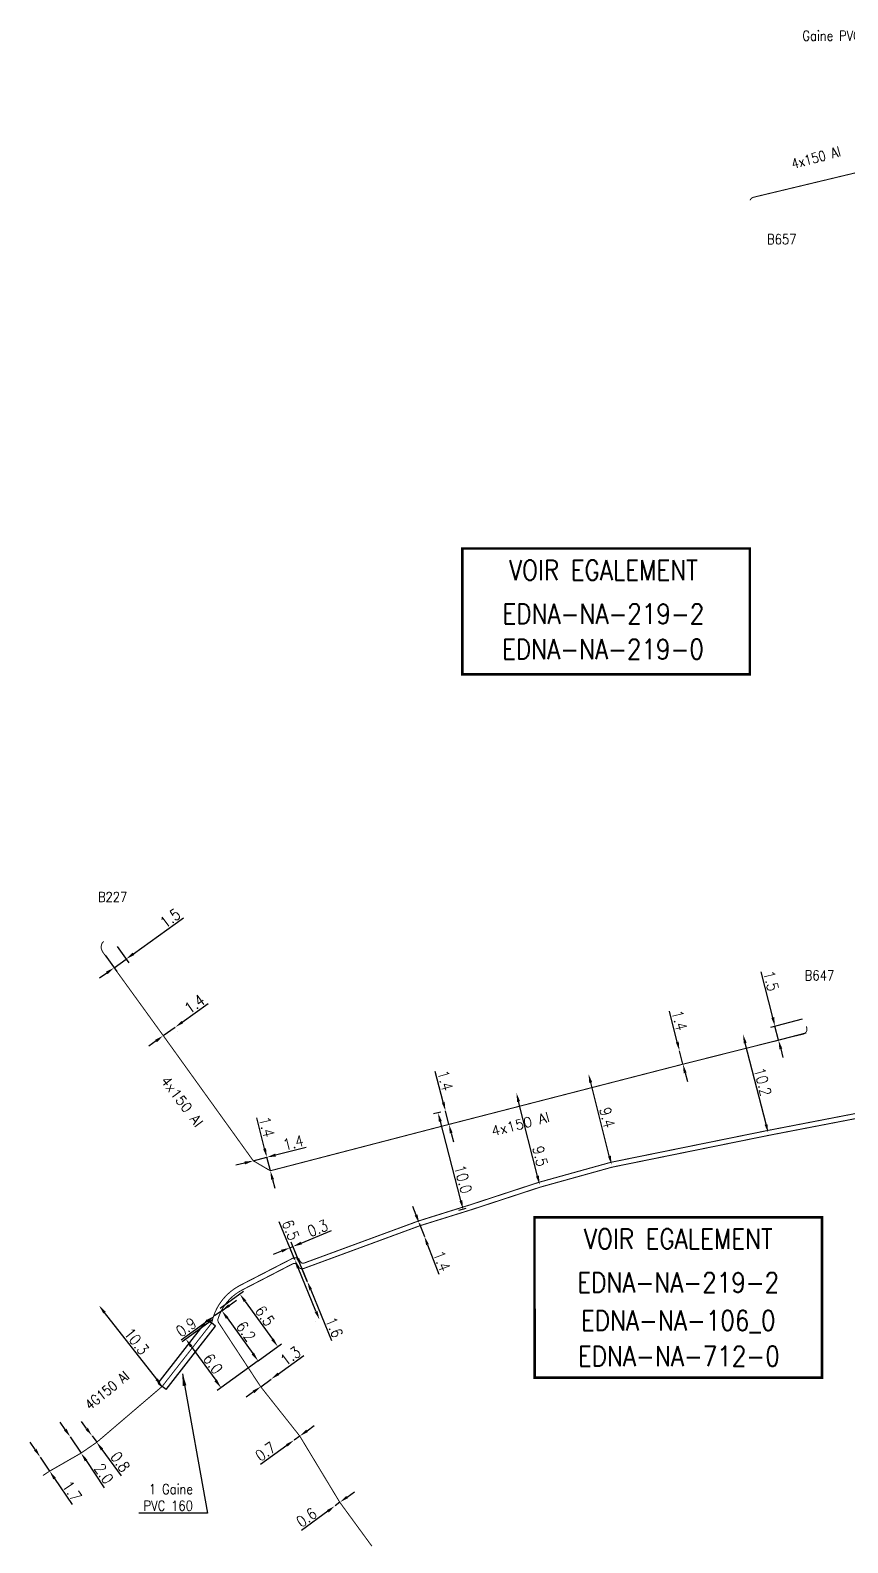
# Model space of a CAD drawing. Header units: millimetres. Extents: x 184011 to 185000, y 128010 to 128993.
# Drawn here: x 184613.4 to 184695.4, y 128281.6 to 128433.3 of the extents above; entities that cross this region are included whole.
import ezdxf
from ezdxf.enums import TextEntityAlignment as Align

# ---------------------------------------------------------------- set-up
doc = ezdxf.new("R2010")
doc.units = ezdxf.units.MM
doc.header["$PDMODE"] = 34
doc.linetypes.add('B_ST_Al', pattern=[2000, 1000, 1000])
doc.layers.get('DEFPOINTS').update_dxf_attribs({"linetype": 'CONTINUOUS'})
for name, color, linetype in [('B_100', 3, 'CONTINUOUS'), ('B_110', 1, 'CONTINUOUS'), ('B_400', 7, 'CONTINUOUS'), ('B_930', 7, 'CONTINUOUS')]:
    doc.layers.add(name, color=color, linetype=linetype)
doc.styles.get("Standard").update_dxf_attribs({"font": 'romans.shx', "width": 0.85})
doc.dimstyles.get("Standard").update_dxf_attribs({"dimtxt": 1.5, "dimasz": 1.2, "dimexe": 0.625, "dimexo": 0.625, "dimgap": 0.25, "dimtad": 1, "dimdec": 1, "dimzin": 0, "dimdsep": 46, "dimtxsty": 'Standard', "dimcen": -0.5, "dimadec": 0, "dimazin": 0, "dimtfac": 1, "dimtdec": 1, "dimtmove": 0, "dimatfit": 3, "dimfxl": 0, "dimtolj": 1, "dimtzin": 0, "dimarcsym": 0})

# ---------------------------------------------------------------- blocks, each defined once
blk = doc.blocks.new('*D45')
at = {"layer": 'B_100', "color": 0, "linetype": 'Continuous', "lineweight": -2, "transparency": 16777216}
for p, q in [((184636.89, 128321.1), (184636.1, 128324.19)), ((184637.47, 128318.88), (184637.12, 128320.23)), ((184637.69, 128318), (184637.92, 128317.13))]:
    blk.add_line(p, q, dxfattribs=at)
at = {"layer": 'B_100', "color": 0, "linetype": 'Continuous', "transparency": 16777216}
for points in [[(184637.04, 128321.14), (184636.75, 128321.06), (184637.12, 128320.23)], [(184637.84, 128318.04), (184637.55, 128317.97), (184637.47, 128318.88)]]:
    blk.add_solid(points, dxfattribs=at)
at = {"layer": 'DEFPOINTS', "color": 0, "linetype": 'Continuous', "transparency": 16777216}
for p in [(184637.12, 128320.23), (184637.12, 128320.23), (184637.47, 128318.88)]:
    blk.add_point(p, dxfattribs=at)
at = {"layer": 'B_100', "color": 0, "linetype": 'Continuous', "transparency": 16777216, "insert": (184637.11, 128323.27), "char_height": 1.125, "attachment_point": 5, "rotation": 284.4645}
blk.add_mtext('\\A1;1.4', dxfattribs=at)
blk = doc.blocks.new('*D46')
at = {"layer": 'B_100', "color": 0, "linetype": 'Continuous', "lineweight": -2, "transparency": 16777216}
for p, q in [((184687.87, 128334.25), (184686.7, 128338.82)), ((184690.82, 128334.08), (184687.64, 128333.26)), ((184688.46, 128331.97), (184688.1, 128333.38)), ((184691.18, 128332.67), (184688, 128331.86)), ((184688.68, 128331.1), (184688.9, 128330.23))]:
    blk.add_line(p, q, dxfattribs=at)
at = {"layer": 'B_100', "color": 0, "linetype": 'Continuous', "transparency": 16777216}
for points in [[(184688.02, 128334.29), (184687.73, 128334.21), (184688.1, 128333.38)], [(184688.83, 128331.14), (184688.54, 128331.06), (184688.46, 128331.97)]]:
    blk.add_solid(points, dxfattribs=at)
at = {"layer": 'DEFPOINTS', "color": 0, "linetype": 'Continuous', "transparency": 16777216}
for p in [(184688.1, 128333.38), (184691.28, 128334.19), (184691.64, 128332.79)]:
    blk.add_point(p, dxfattribs=at)
at = {"layer": 'B_100', "color": 0, "linetype": 'Continuous', "transparency": 16777216, "insert": (184687.71, 128337.92), "char_height": 1.125, "attachment_point": 5, "rotation": 284.3639}
blk.add_mtext('\\A1;1.5', dxfattribs=at)
blk = doc.blocks.new('*D47')
at = {"layer": 'B_100', "color": 0, "linetype": 'Continuous', "lineweight": -2, "transparency": 16777216}
for p, q in [((184678.3, 128331.79), (184677.51, 128334.88)), ((184678.87, 128329.57), (184678.52, 128330.92)), ((184679.09, 128328.69), (184679.31, 128327.82))]:
    blk.add_line(p, q, dxfattribs=at)
at = {"layer": 'B_100', "color": 0, "linetype": 'Continuous', "transparency": 16777216}
for points in [[(184678.44, 128331.83), (184678.15, 128331.76), (184678.52, 128330.92)], [(184679.23, 128328.73), (184678.94, 128328.66), (184678.87, 128329.57)]]:
    blk.add_solid(points, dxfattribs=at)
at = {"layer": 'DEFPOINTS', "color": 0, "linetype": 'Continuous', "transparency": 16777216}
for p in [(184678.52, 128330.92), (184678.52, 128330.92), (184678.87, 128329.57)]:
    blk.add_point(p, dxfattribs=at)
at = {"layer": 'B_100', "color": 0, "linetype": 'Continuous', "transparency": 16777216, "insert": (184678.52, 128333.96), "char_height": 1.125, "attachment_point": 5, "rotation": 284.3492}
blk.add_mtext('\\A1;1.4', dxfattribs=at)
blk = doc.blocks.new('*D48')
at = {"layer": 'B_100', "color": 0, "linetype": 'Continuous', "lineweight": -2, "transparency": 16777216}
for p, q in [((184654.81, 128325.76), (184654.01, 128328.85)), ((184655.39, 128323.53), (184655.04, 128324.89)), ((184655.62, 128322.66), (184655.84, 128321.79))]:
    blk.add_line(p, q, dxfattribs=at)
at = {"layer": 'B_100', "color": 0, "linetype": 'Continuous', "transparency": 16777216}
for points in [[(184654.96, 128325.8), (184654.67, 128325.72), (184655.04, 128324.89)], [(184655.76, 128322.7), (184655.47, 128322.63), (184655.39, 128323.53)]]:
    blk.add_solid(points, dxfattribs=at)
at = {"layer": 'DEFPOINTS', "color": 0, "linetype": 'Continuous', "transparency": 16777216}
for p in [(184655.04, 128324.89), (184655.04, 128324.89), (184655.39, 128323.53)]:
    blk.add_point(p, dxfattribs=at)
at = {"layer": 'B_100', "color": 0, "linetype": 'Continuous', "transparency": 16777216, "insert": (184655.02, 128327.93), "char_height": 1.125, "attachment_point": 5, "rotation": 284.5724}
blk.add_mtext('\\A1;1.4', dxfattribs=at)
blk = doc.blocks.new('*D49')
at = {"layer": 'B_100', "color": 0, "linetype": 'Continuous', "lineweight": -2, "transparency": 16777216}
for p, q in [((184623.74, 128340.64), (184628.76, 128344.26)), ((184620.89, 128340.49), (184622.06, 128338.86)), ((184622.11, 128341.37), (184623.28, 128339.74)), ((184621.79, 128339.24), (184623.01, 128340.12)), ((184621.06, 128338.71), (184620.33, 128338.19))]:
    blk.add_line(p, q, dxfattribs=at)
at = {"layer": 'B_100', "color": 0, "linetype": 'Continuous', "transparency": 16777216}
for points in [[(184623.65, 128340.76), (184623.83, 128340.52), (184623.01, 128340.12)], [(184620.97, 128338.84), (184621.15, 128338.59), (184621.79, 128339.24)]]:
    blk.add_solid(points, dxfattribs=at)
at = {"layer": 'DEFPOINTS', "color": 0, "linetype": 'Continuous', "transparency": 16777216}
for p in [(184620.62, 128340.87), (184621.84, 128341.75), (184623.01, 128340.12)]:
    blk.add_point(p, dxfattribs=at)
at = {"layer": 'B_100', "color": 0, "linetype": 'Continuous', "transparency": 16777216, "insert": (184627.42, 128344.21), "char_height": 1.125, "attachment_point": 5, "rotation": 35.7383}
blk.add_mtext('\\A1;1.5', dxfattribs=at)
blk = doc.blocks.new('*D50')
at = {"layer": 'B_100', "color": 0, "linetype": 'Continuous', "lineweight": -2, "transparency": 16777216}
for p, q in [((184628.64, 128333.8), (184631.23, 128335.65)), ((184626.73, 128332.43), (184627.91, 128333.27)), ((184628.18, 128332.89), (184628.18, 128332.89)), ((184626, 128331.9), (184625.27, 128331.38)), ((184627.01, 128332.05), (184627.01, 128332.05))]:
    blk.add_line(p, q, dxfattribs=at)
at = {"layer": 'B_100', "color": 0, "linetype": 'Continuous', "transparency": 16777216}
for points in [[(184628.56, 128333.92), (184628.73, 128333.67), (184627.91, 128333.27)], [(184625.91, 128332.02), (184626.09, 128331.78), (184626.73, 128332.43)]]:
    blk.add_solid(points, dxfattribs=at)
at = {"layer": 'DEFPOINTS', "color": 0, "linetype": 'Continuous', "transparency": 16777216}
for p in [(184627.91, 128333.27), (184627.91, 128333.27), (184626.73, 128332.43)]:
    blk.add_point(p, dxfattribs=at)
at = {"layer": 'B_100', "color": 0, "linetype": 'Continuous', "transparency": 16777216, "insert": (184629.87, 128335.6), "char_height": 1.125, "attachment_point": 5, "rotation": 35.6402}
blk.add_mtext('\\A1;1.4', dxfattribs=at)
blk = doc.blocks.new('*D167')
at = {"layer": 'B_110', "color": 0, "linetype": 'Continuous', "lineweight": -2, "transparency": 16777216}
blk.add_line((184687.2, 128323.55), (184685.11, 128331.68), dxfattribs=at)
at = {"layer": 'B_110', "color": 0, "linetype": 'Continuous', "transparency": 16777216}
for points in [[(184685.26, 128331.72), (184684.97, 128331.65), (184684.89, 128332.56)], [(184687.34, 128323.58), (184687.05, 128323.51), (184687.42, 128322.68)]]:
    blk.add_solid(points, dxfattribs=at)
at = {"layer": 'DEFPOINTS', "color": 0, "linetype": 'Continuous', "transparency": 16777216}
for p in [(184684.89, 128332.56), (184684.89, 128332.56), (184687.42, 128322.68)]:
    blk.add_point(p, dxfattribs=at)
at = {"layer": 'B_110', "color": 0, "linetype": 'Continuous', "transparency": 16777216, "insert": (184686.88, 128327.8), "char_height": 1.125, "attachment_point": 5, "rotation": 284.3775}
blk.add_mtext('\\A1;10.2', dxfattribs=at)
blk = doc.blocks.new('*D168')
at = {"layer": 'B_110', "color": 0, "linetype": 'Continuous', "lineweight": -2, "transparency": 16777216}
blk.add_line((184671.48, 128320.36), (184669.61, 128327.72), dxfattribs=at)
at = {"layer": 'B_110', "color": 0, "linetype": 'Continuous', "transparency": 16777216}
for points in [[(184669.76, 128327.76), (184669.47, 128327.68), (184669.39, 128328.59)], [(184671.63, 128320.39), (184671.34, 128320.32), (184671.71, 128319.48)]]:
    blk.add_solid(points, dxfattribs=at)
at = {"layer": 'DEFPOINTS', "color": 0, "linetype": 'Continuous', "transparency": 16777216}
for p in [(184669.39, 128328.59), (184669.39, 128328.59), (184671.71, 128319.48)]:
    blk.add_point(p, dxfattribs=at)
at = {"layer": 'B_110', "color": 0, "linetype": 'Continuous', "transparency": 16777216, "insert": (184671.27, 128324.22), "char_height": 1.125, "attachment_point": 5, "rotation": 284.264}
blk.add_mtext('\\A1;9.4', dxfattribs=at)
blk = doc.blocks.new('*D169')
at = {"layer": 'B_110', "color": 0, "linetype": 'Continuous', "lineweight": -2, "transparency": 16777216}
blk.add_line((184664.27, 128318.35), (184662.38, 128325.82), dxfattribs=at)
at = {"layer": 'B_110', "color": 0, "linetype": 'Continuous', "transparency": 16777216}
for points in [[(184662.52, 128325.86), (184662.23, 128325.78), (184662.16, 128326.69)], [(184664.41, 128318.39), (184664.12, 128318.32), (184664.49, 128317.48)]]:
    blk.add_solid(points, dxfattribs=at)
at = {"layer": 'DEFPOINTS', "color": 0, "linetype": 'Continuous', "transparency": 16777216}
for p in [(184662.16, 128326.69), (184662.16, 128326.69), (184664.49, 128317.48)]:
    blk.add_point(p, dxfattribs=at)
at = {"layer": 'B_110', "color": 0, "linetype": 'Continuous', "transparency": 16777216, "insert": (184664.54, 128320.34), "char_height": 1.125, "attachment_point": 5, "rotation": 284.199}
blk.add_mtext('\\A1;9.5', dxfattribs=at)
blk = doc.blocks.new('*D170')
at = {"layer": 'B_110', "color": 0, "linetype": 'Continuous', "lineweight": -2, "transparency": 16777216}
for p, q in [((184654.59, 128324.77), (184653.85, 128324.58)), ((184656.59, 128315.89), (184654.53, 128323.83)), ((184657.1, 128315.09), (184656.36, 128314.9))]:
    blk.add_line(p, q, dxfattribs=at)
at = {"layer": 'B_110', "color": 0, "linetype": 'Continuous', "transparency": 16777216}
for points in [[(184654.67, 128323.86), (184654.38, 128323.79), (184654.3, 128324.7)], [(184656.73, 128315.93), (184656.44, 128315.85), (184656.81, 128315.02)]]:
    blk.add_solid(points, dxfattribs=at)
at = {"layer": 'DEFPOINTS', "color": 0, "linetype": 'Continuous', "transparency": 16777216}
for p in [(184654.3, 128324.7), (184655.04, 128324.89), (184657.56, 128315.21)]:
    blk.add_point(p, dxfattribs=at)
at = {"layer": 'B_110', "color": 0, "linetype": 'Continuous', "transparency": 16777216, "insert": (184656.81, 128318.03), "char_height": 1.125, "attachment_point": 5, "rotation": 284.5724}
blk.add_mtext('\\A1;10.0', dxfattribs=at)
blk = doc.blocks.new('*D171')
at = {"layer": 'B_110', "color": 0, "linetype": 'Continuous', "lineweight": -2, "transparency": 16777216}
blk.add_line((184626.07, 128297.96), (184620.83, 128304.66), dxfattribs=at)
at = {"layer": 'B_110', "color": 0, "linetype": 'Continuous', "transparency": 16777216}
for points in [[(184620.95, 128304.75), (184620.71, 128304.57), (184620.28, 128305.37)], [(184626.18, 128298.06), (184625.95, 128297.87), (184626.62, 128297.25)]]:
    blk.add_solid(points, dxfattribs=at)
at = {"layer": 'DEFPOINTS', "color": 0, "linetype": 'Continuous', "transparency": 16777216}
for p in [(184620.28, 128305.37), (184620.28, 128305.37), (184626.62, 128297.25)]:
    blk.add_point(p, dxfattribs=at)
at = {"layer": 'B_110', "color": 0, "linetype": 'Continuous', "transparency": 16777216, "insert": (184624.04, 128301.77), "char_height": 1.125, "attachment_point": 5, "rotation": 308.0292}
blk.add_mtext('\\A1;10.3', dxfattribs=at)
blk = doc.blocks.new('*D172')
at = {"layer": 'B_110', "color": 0, "linetype": 'Continuous', "lineweight": -2, "transparency": 16777216}
for p, q in [((184619.04, 128293.01), (184618.51, 128293.74)), ((184619.58, 128292.29), (184620.05, 128291.64)), ((184620.58, 128290.92), (184622.52, 128288.28))]:
    blk.add_line(p, q, dxfattribs=at)
at = {"layer": 'B_110', "color": 0, "linetype": 'Continuous', "transparency": 16777216}
for points in [[(184619.16, 128293.1), (184618.92, 128292.92), (184619.58, 128292.29)], [(184620.7, 128291.01), (184620.46, 128290.83), (184620.05, 128291.64)]]:
    blk.add_solid(points, dxfattribs=at)
at = {"layer": 'DEFPOINTS', "color": 0, "linetype": 'Continuous', "transparency": 16777216}
for p in [(184619.58, 128292.29), (184619.58, 128292.29), (184620.05, 128291.64)]:
    blk.add_point(p, dxfattribs=at)
at = {"layer": 'B_110', "color": 0, "linetype": 'Continuous', "transparency": 16777216, "insert": (184622.42, 128289.68), "char_height": 1.125, "attachment_point": 5, "rotation": 306.3264}
blk.add_mtext('\\A1;0.8', dxfattribs=at)
blk = doc.blocks.new('*D173')
at = {"layer": 'B_110', "color": 0, "linetype": 'Continuous', "lineweight": -2, "transparency": 16777216}
for p, q in [((184616.9, 128292.93), (184616.39, 128293.67)), ((184617.4, 128292.18), (184618.48, 128290.56)), ((184618.98, 128289.81), (184620.8, 128287.08))]:
    blk.add_line(p, q, dxfattribs=at)
at = {"layer": 'B_110', "color": 0, "linetype": 'Continuous', "transparency": 16777216}
for points in [[(184617.02, 128293.01), (184616.77, 128292.84), (184617.4, 128292.18)], [(184619.11, 128289.89), (184618.86, 128289.73), (184618.48, 128290.56)]]:
    blk.add_solid(points, dxfattribs=at)
at = {"layer": 'DEFPOINTS', "color": 0, "linetype": 'Continuous', "transparency": 16777216}
for p in [(184617.4, 128292.18), (184617.4, 128292.18), (184618.48, 128290.56)]:
    blk.add_point(p, dxfattribs=at)
at = {"layer": 'B_110', "color": 0, "linetype": 'Continuous', "transparency": 16777216, "insert": (184620.77, 128288.49), "char_height": 1.125, "attachment_point": 5, "rotation": 303.7972}
blk.add_mtext('\\A1;2.0', dxfattribs=at)
blk = doc.blocks.new('*D174')
at = {"layer": 'B_110', "color": 0, "linetype": 'Continuous', "lineweight": -2, "transparency": 16777216}
for p, q in [((184613.88, 128290.91), (184613.38, 128291.66)), ((184614.38, 128290.16), (184615.33, 128288.75)), ((184615.83, 128288), (184617.58, 128285.39))]:
    blk.add_line(p, q, dxfattribs=at)
at = {"layer": 'B_110', "color": 0, "linetype": 'Continuous', "transparency": 16777216}
for points in [[(184614.01, 128290.99), (184613.76, 128290.83), (184614.38, 128290.16)], [(184615.95, 128288.08), (184615.7, 128287.92), (184615.33, 128288.75)]]:
    blk.add_solid(points, dxfattribs=at)
at = {"layer": 'DEFPOINTS', "color": 0, "linetype": 'Continuous', "transparency": 16777216}
for p in [(184614.38, 128290.16), (184614.38, 128290.16), (184615.33, 128288.75)]:
    blk.add_point(p, dxfattribs=at)
at = {"layer": 'B_110', "color": 0, "linetype": 'Continuous', "transparency": 16777216, "insert": (184617.58, 128286.74), "char_height": 1.125, "attachment_point": 5, "rotation": 303.7972}
blk.add_mtext('\\A1;1.7', dxfattribs=at)
blk = doc.blocks.new('*D175')
at = {"layer": 'B_110', "color": 0, "linetype": 'Continuous', "lineweight": -2, "transparency": 16777216}
for p, q in [((184638.29, 128298.51), (184640.84, 128300.35)), ((184636.5, 128297.22), (184637.56, 128297.99)), ((184635.77, 128296.7), (184635.04, 128296.17))]:
    blk.add_line(p, q, dxfattribs=at)
at = {"layer": 'B_110', "color": 0, "linetype": 'Continuous', "transparency": 16777216}
for points in [[(184638.2, 128298.63), (184638.38, 128298.39), (184637.56, 128297.99)], [(184635.69, 128296.82), (184635.86, 128296.58), (184636.5, 128297.22)]]:
    blk.add_solid(points, dxfattribs=at)
at = {"layer": 'DEFPOINTS', "color": 0, "linetype": 'Continuous', "transparency": 16777216}
for p in [(184637.56, 128297.99), (184637.56, 128297.99), (184636.5, 128297.22)]:
    blk.add_point(p, dxfattribs=at)
at = {"layer": 'B_110', "color": 0, "linetype": 'Continuous', "transparency": 16777216, "insert": (184639.49, 128300.3), "char_height": 1.125, "attachment_point": 5, "rotation": 35.8216}
blk.add_mtext('\\A1;1.3', dxfattribs=at)
blk = doc.blocks.new('*D176')
at = {"layer": 'B_110', "color": 0, "linetype": 'Continuous', "lineweight": -2, "transparency": 16777216}
for p, q in [((184641.15, 128292.79), (184641.88, 128293.32)), ((184640.42, 128292.27), (184639.86, 128291.86)), ((184639.13, 128291.33), (184636.47, 128289.41))]:
    blk.add_line(p, q, dxfattribs=at)
at = {"layer": 'B_110', "color": 0, "linetype": 'Continuous', "transparency": 16777216}
for points in [[(184639.04, 128291.45), (184639.21, 128291.21), (184639.86, 128291.86)], [(184641.07, 128292.91), (184641.24, 128292.67), (184640.42, 128292.27)]]:
    blk.add_solid(points, dxfattribs=at)
at = {"layer": 'DEFPOINTS', "color": 0, "linetype": 'Continuous', "transparency": 16777216}
for p in [(184639.86, 128291.86), (184639.86, 128291.86), (184640.42, 128292.27)]:
    blk.add_point(p, dxfattribs=at)
at = {"layer": 'B_110', "color": 0, "linetype": 'Continuous', "transparency": 16777216, "insert": (184636.99, 128290.71), "char_height": 1.125, "attachment_point": 5, "rotation": 35.8216}
blk.add_mtext('\\A1;0.7', dxfattribs=at)
blk = doc.blocks.new('*D177')
at = {"layer": 'B_110', "color": 0, "linetype": 'Continuous', "lineweight": -2, "transparency": 16777216}
for p, q in [((184645.17, 128286.15), (184645.9, 128286.68)), ((184643.23, 128284.73), (184640.59, 128282.8)), ((184644.44, 128285.62), (184643.96, 128285.26))]:
    blk.add_line(p, q, dxfattribs=at)
at = {"layer": 'B_110', "color": 0, "linetype": 'Continuous', "transparency": 16777216}
for points in [[(184645.08, 128286.27), (184645.26, 128286.03), (184644.44, 128285.62)], [(184643.14, 128284.85), (184643.32, 128284.61), (184643.96, 128285.26)]]:
    blk.add_solid(points, dxfattribs=at)
at = {"layer": 'DEFPOINTS', "color": 0, "linetype": 'Continuous', "transparency": 16777216}
for p in [(184643.96, 128285.26), (184643.96, 128285.26), (184644.44, 128285.62)]:
    blk.add_point(p, dxfattribs=at)
at = {"layer": 'B_110', "color": 0, "linetype": 'Continuous', "transparency": 16777216, "insert": (184641.1, 128284.1), "char_height": 1.125, "attachment_point": 5, "rotation": 36.209}
blk.add_mtext('\\A1;0.6', dxfattribs=at)
blk = doc.blocks.new('*D201')
at = {"layer": 'B_110', "color": 0, "linetype": 'Continuous', "lineweight": -2, "transparency": 16777216}
for p, q in [((184640.23, 128310.08), (184639.89, 128310.92)), ((184640.57, 128309.25), (184641.18, 128307.77)), ((184641.52, 128306.94), (184643.62, 128301.85))]:
    blk.add_line(p, q, dxfattribs=at)
at = {"layer": 'B_110', "color": 0, "linetype": 'Continuous', "transparency": 16777216}
for points in [[(184640.37, 128310.14), (184640.09, 128310.03), (184640.57, 128309.25)], [(184641.66, 128307), (184641.39, 128306.88), (184641.18, 128307.77)]]:
    blk.add_solid(points, dxfattribs=at)
at = {"layer": 'DEFPOINTS', "color": 0, "linetype": 'Continuous', "transparency": 16777216}
for p in [(184640.57, 128309.25), (184641.18, 128307.77), (184641.18, 128307.77)]:
    blk.add_point(p, dxfattribs=at)
at = {"layer": 'B_110', "color": 0, "linetype": 'Continuous', "transparency": 16777216, "insert": (184643.88, 128303.17), "char_height": 1.125, "attachment_point": 5, "rotation": 292.3576}
blk.add_mtext('\\A1;1.6', dxfattribs=at)
blk = doc.blocks.new('*D202')
at = {"layer": 'B_110', "color": 0, "linetype": 'Continuous', "lineweight": -2, "transparency": 16777216}
for p, q in [((184639.93, 128309.95), (184639.25, 128311.59)), ((184641.18, 128307.77), (184639.56, 128311.72)), ((184640.57, 128311.63), (184643.6, 128312.87)), ((184638.6, 128310.82), (184637.77, 128310.47)), ((184639.43, 128311.16), (184639.74, 128311.28))]:
    blk.add_line(p, q, dxfattribs=at)
at = {"layer": 'B_110', "color": 0, "linetype": 'Continuous', "transparency": 16777216}
for points in [[(184640.51, 128311.76), (184640.63, 128311.49), (184639.74, 128311.28)], [(184638.54, 128310.95), (184638.66, 128310.68), (184639.43, 128311.16)]]:
    blk.add_solid(points, dxfattribs=at)
at = {"layer": 'DEFPOINTS', "color": 0, "linetype": 'Continuous', "transparency": 16777216}
for p in [(184639.74, 128311.28), (184639.93, 128309.95), (184641.18, 128307.77)]:
    blk.add_point(p, dxfattribs=at)
at = {"layer": 'B_110', "color": 0, "linetype": 'Continuous', "transparency": 16777216, "insert": (184642.22, 128313.11), "char_height": 1.125, "attachment_point": 5, "rotation": 22.3576}
blk.add_mtext('\\A1;0.3', dxfattribs=at)
blk = doc.blocks.new('*D203')
at = {"layer": 'B_110', "color": 0, "linetype": 'Continuous', "lineweight": -2, "transparency": 16777216}
for p, q in [((184639.93, 128309.96), (184638.37, 128313.74)), ((184639.49, 128309.78), (184639.49, 128309.78)), ((184642.05, 128304.78), (184640.27, 128309.13)), ((184641.96, 128303.77), (184641.96, 128303.77))]:
    blk.add_line(p, q, dxfattribs=at)
at = {"layer": 'B_110', "color": 0, "linetype": 'Continuous', "transparency": 16777216}
for points in [[(184640.41, 128309.18), (184640.13, 128309.07), (184639.93, 128309.96)], [(184642.19, 128304.83), (184641.91, 128304.72), (184642.4, 128303.95)]]:
    blk.add_solid(points, dxfattribs=at)
at = {"layer": 'DEFPOINTS', "color": 0, "linetype": 'Continuous', "transparency": 16777216}
for p in [(184639.93, 128309.96), (184642.4, 128303.95), (184642.4, 128303.95)]:
    blk.add_point(p, dxfattribs=at)
at = {"layer": 'B_110', "color": 0, "linetype": 'Continuous', "transparency": 16777216, "insert": (184639.51, 128312.94), "char_height": 1.125, "attachment_point": 5, "rotation": 292.3278}
blk.add_mtext('\\A1;6.5', dxfattribs=at)
blk = doc.blocks.new('*D204')
at = {"layer": 'B_110', "color": 0, "linetype": 'Continuous', "lineweight": -2, "transparency": 16777216}
for p, q in [((184652.09, 128314.44), (184651.77, 128315.28)), ((184652.41, 128313.61), (184652.92, 128312.3)), ((184653.24, 128311.46), (184654.39, 128308.49))]:
    blk.add_line(p, q, dxfattribs=at)
at = {"layer": 'B_110', "color": 0, "linetype": 'Continuous', "transparency": 16777216}
for points in [[(184652.23, 128314.5), (184651.95, 128314.39), (184652.41, 128313.61)], [(184653.38, 128311.51), (184653.1, 128311.41), (184652.92, 128312.3)]]:
    blk.add_solid(points, dxfattribs=at)
at = {"layer": 'DEFPOINTS', "color": 0, "linetype": 'Continuous', "transparency": 16777216}
for p in [(184652.41, 128313.61), (184652.92, 128312.3), (184652.92, 128312.3)]:
    blk.add_point(p, dxfattribs=at)
at = {"layer": 'B_110', "color": 0, "linetype": 'Continuous', "transparency": 16777216, "insert": (184654.68, 128309.82), "char_height": 1.125, "attachment_point": 5, "rotation": 291.0928}
blk.add_mtext('\\A1;1.4', dxfattribs=at)
blk = doc.blocks.new('*D210')
at = {"layer": 'B_110', "color": 0, "linetype": 'Continuous', "lineweight": -2, "transparency": 16777216}
for p, q in [((184632.61, 128304.84), (184632.99, 128305.12)), ((184633.13, 128304.11), (184635.71, 128300.55)), ((184636.24, 128299.82), (184636.62, 128300.09))]:
    blk.add_line(p, q, dxfattribs=at)
at = {"layer": 'B_110', "color": 0, "linetype": 'Continuous', "transparency": 16777216}
for points in [[(184633.26, 128304.2), (184633.01, 128304.03), (184632.61, 128304.84)], [(184635.83, 128300.63), (184635.59, 128300.46), (184636.24, 128299.82)]]:
    blk.add_solid(points, dxfattribs=at)
at = {"layer": 'DEFPOINTS', "color": 0, "linetype": 'Continuous', "transparency": 16777216}
for p in [(184632.61, 128304.84), (184636.24, 128299.82), (184636.24, 128299.82)]:
    blk.add_point(p, dxfattribs=at)
at = {"layer": 'B_110', "color": 0, "linetype": 'Continuous', "transparency": 16777216, "insert": (184635.03, 128302.77), "char_height": 1.125, "attachment_point": 5, "rotation": 305.8216}
blk.add_mtext('\\A1;6.2', dxfattribs=at)
blk = doc.blocks.new('*D211')
at = {"layer": 'B_110', "color": 0, "linetype": 'Continuous', "lineweight": -2, "transparency": 16777216}
for p, q in [((184631.66, 128303.91), (184628.62, 128301.72)), ((184629.53, 128301.26), (184631.99, 128297.86)), ((184636.24, 128299.82), (184632.13, 128296.85))]:
    blk.add_line(p, q, dxfattribs=at)
at = {"layer": 'B_110', "color": 0, "linetype": 'Continuous', "transparency": 16777216}
for points in [[(184629.65, 128301.35), (184629.41, 128301.18), (184629, 128301.99)], [(184632.11, 128297.95), (184631.86, 128297.77), (184632.51, 128297.13)]]:
    blk.add_solid(points, dxfattribs=at)
at = {"layer": 'DEFPOINTS', "color": 0, "linetype": 'Continuous', "transparency": 16777216}
for p in [(184631.66, 128303.91), (184636.24, 128299.82), (184632.51, 128297.13)]:
    blk.add_point(p, dxfattribs=at)
at = {"layer": 'B_110', "color": 0, "linetype": 'Continuous', "transparency": 16777216, "insert": (184631.72, 128299.52), "char_height": 1.125, "attachment_point": 5, "rotation": 305.8216}
blk.add_mtext('\\A1;6.0', dxfattribs=at)
blk = doc.blocks.new('*D212')
at = {"layer": 'B_110', "color": 0, "linetype": 'Continuous', "lineweight": -2, "transparency": 16777216}
for p, q in [((184633.34, 128305.37), (184634.07, 128305.9)), ((184632.61, 128304.84), (184631.88, 128304.32)), ((184631.15, 128303.79), (184628.53, 128301.9))]:
    blk.add_line(p, q, dxfattribs=at)
at = {"layer": 'B_110', "color": 0, "linetype": 'Continuous', "transparency": 16777216}
for points in [[(184633.25, 128305.49), (184633.43, 128305.25), (184632.61, 128304.84)], [(184631.06, 128303.91), (184631.24, 128303.67), (184631.88, 128304.32)]]:
    blk.add_solid(points, dxfattribs=at)
at = {"layer": 'DEFPOINTS', "color": 0, "linetype": 'Continuous', "transparency": 16777216}
for p in [(184631.88, 128304.32), (184632.61, 128304.84), (184632.61, 128304.84)]:
    blk.add_point(p, dxfattribs=at)
at = {"layer": 'B_110', "color": 0, "linetype": 'Continuous', "transparency": 16777216, "insert": (184629.03, 128303.19), "char_height": 1.125, "attachment_point": 5, "rotation": 35.8216}
blk.add_mtext('\\A1;0.9', dxfattribs=at)
blk = doc.blocks.new('*D213')
at = {"layer": 'B_110', "color": 0, "linetype": 'Continuous', "lineweight": -2, "transparency": 16777216}
for p, q in [((184632.43, 128305.09), (184634.79, 128306.79)), ((184634.94, 128305.78), (184637.69, 128301.97)), ((184636.24, 128299.82), (184638.59, 128301.52))]:
    blk.add_line(p, q, dxfattribs=at)
at = {"layer": 'B_110', "color": 0, "linetype": 'Continuous', "transparency": 16777216}
for points in [[(184635.06, 128305.87), (184634.81, 128305.7), (184634.41, 128306.51)], [(184637.81, 128302.06), (184637.57, 128301.89), (184638.21, 128301.24)]]:
    blk.add_solid(points, dxfattribs=at)
at = {"layer": 'DEFPOINTS', "color": 0, "linetype": 'Continuous', "transparency": 16777216}
for p in [(184632.43, 128305.09), (184638.21, 128301.24), (184636.24, 128299.82)]:
    blk.add_point(p, dxfattribs=at)
at = {"layer": 'B_110', "color": 0, "linetype": 'Continuous', "transparency": 16777216, "insert": (184636.92, 128304.32), "char_height": 1.125, "attachment_point": 5, "rotation": 305.8216}
blk.add_mtext('\\A1;6.5', dxfattribs=at)
blk = doc.blocks.new('*D265')
at = {"layer": 'B_100', "color": 0, "linetype": 'Continuous', "lineweight": -2, "transparency": 16777216}
for p, q in [((184637.99, 128320.46), (184641.07, 128321.26)), ((184634.89, 128319.65), (184634.02, 128319.43)), ((184635.76, 128319.88), (184637.12, 128320.23))]:
    blk.add_line(p, q, dxfattribs=at)
at = {"layer": 'B_100', "color": 0, "linetype": 'Continuous', "transparency": 16777216}
for points in [[(184637.95, 128320.6), (184638.03, 128320.31), (184637.12, 128320.23)], [(184634.85, 128319.8), (184634.93, 128319.51), (184635.76, 128319.88)]]:
    blk.add_solid(points, dxfattribs=at)
at = {"layer": 'DEFPOINTS', "color": 0, "linetype": 'Continuous', "transparency": 16777216}
for p in [(184635.76, 128319.88), (184637.12, 128320.23), (184637.12, 128320.23)]:
    blk.add_point(p, dxfattribs=at)
at = {"layer": 'B_100', "color": 0, "linetype": 'Continuous', "transparency": 16777216, "insert": (184639.78, 128321.7), "char_height": 1.125, "attachment_point": 5, "rotation": 14.5724}
blk.add_mtext('\\A1;1.4', dxfattribs=at)

msp = doc.modelspace()

# ---------------------------------------------------------------- linework, layer by layer
at = {"layer": 'B_100', "linetype": 'B_ST_Al', "const_width": 0.1}
for points in [[(184685.6, 128416.22, -0.251274), (184685.95, 128416.53), (184696.6, 128419.08, -0.000411)], [(184620.76, 128341.87), (184620.73, 128341.85, 0.163948), (184620.55, 128341.59), (184620.51, 128341.45, 0.160298), (184620.52, 128341.14), (184620.59, 128340.94, 0.069918), (184620.66, 128340.81), (184626.73, 128332.43), (184635.7, 128319.96, 0.104371), (184635.85, 128319.83), (184637.29, 128318.98, 0.201697), (184637.67, 128318.93), (184655.39, 128323.53, -0.000715), (184655.39, 128323.53), (184678.87, 128329.57), (184690.04, 128332.38), (184690.92, 128332.58, 0.420515), (184691.29, 128333.2), (184691.25, 128333.36)]]:
    msp.add_lwpolyline(points, format="xyb", dxfattribs=at)
at = {"layer": 'B_110', "linetype": 'B_ST_Al', "const_width": 0.1}
for points in [[(184700.42, 128325.44), (184687.37, 128322.92), (184671.65, 128319.73), (184664.41, 128317.72), (184657.48, 128315.45), (184652.33, 128313.84), (184640.83, 128309.61, -0.326629), (184640.55, 128309.69), (184640.33, 128309.97, 0.36146), (184639.71, 128310.1), (184634.39, 128307.36, 0.221329), (184631.61, 128303.71, -0.10626), (184631.52, 128303.52), (184626.62, 128297.25), (184620.05, 128291.64), (184618.48, 128290.56), (184615.33, 128288.75), (184614.66, 128288.31)], [(184700.54, 128324.95), (184687.47, 128322.43), (184671.76, 128319.24), (184664.56, 128317.24), (184657.63, 128314.97), (184652.49, 128313.37), (184640.83, 128309.08, -0.326629), (184640.26, 128309.24), (184640.07, 128309.5, 0.36146), (184639.75, 128309.56), (184634.72, 128306.96, 0.204813), (184632.23, 128304.05, 0.225195), (184632.29, 128303.63), (184636.5, 128297.22), (184640.42, 128292.27), (184644.44, 128285.62), (184647.66, 128281.22)]]:
    msp.add_lwpolyline(points, format="xyb", dxfattribs=at)
at = {"layer": 'B_400', "color": 7, "linetype": 'CONTINUOUS'}
for p, q in [((184626.23, 128297.56), (184631.18, 128303.92)), ((184631.18, 128303.92), (184631.58, 128303.61)), ((184627.02, 128296.95), (184631.97, 128303.3)), ((184631.97, 128303.3), (184631.58, 128303.61)), ((184626.23, 128297.56), (184626.62, 128297.25)), ((184627.02, 128296.95), (184626.62, 128297.25))]:
    msp.add_line(p, q, dxfattribs=at)
at = {"layer": 'B_930', "const_width": 0.25}
for points in [[(184656.73, 128381.29), (184685.57, 128381.29), (184685.57, 128368.68), (184656.73, 128368.68)], [(184663.97, 128314.21), (184692.81, 128314.21), (184692.81, 128298.12), (184663.99, 128298.12)]]:
    msp.add_lwpolyline(points, close=True, dxfattribs=at)

# ---------------------------------------------------------------- texts
at = {"layer": 'B_100', "linetype": 'B_ST_Al'}
for rotation, p in [(307.0455, (184628.6, 128325.84)), (14.4149, (184662.56, 128323.56))]:
    msp.add_text('4x150 Al', height=1, rotation=rotation, dxfattribs=at).set_placement(p, align=Align.MIDDLE)
at = {"layer": 'B_100', "linetype": 'B_ST_Al', "insert": (184689.76, 128419.84), "char_height": 1, "attachment_point": 4, "rotation": 15.1588}
msp.add_mtext('\\A1;4x150 Al', dxfattribs=at)
at = {"layer": 'B_100', "linetype": 'Continuous', "char_height": 1, "attachment_point": 4}
for s, insert in [('B657', (184687.3, 128412.32)), ('B227', (184620.17, 128346.34)), ('B647', (184691.09, 128338.48))]:
    msp.add_mtext(s, dxfattribs=dict(at, insert=insert))
at = {"layer": 'B_110', "linetype": 'B_ST_Al', "width": 0.85}
msp.add_text('4G150 Al', height=1, rotation=39.0458, dxfattribs=at).set_placement((184621.08, 128296.85), align=Align.MIDDLE)
at = {"layer": 'B_400', "linetype": 'Continuous', "insert": (184699.48, 128432.73), "char_height": 1, "attachment_point": 6}
msp.add_mtext('\\A1;Gaine PVC 160', dxfattribs=at)
at = {"layer": 'B_400', "insert": (184629.7, 128286.11), "char_height": 1, "attachment_point": 6}
msp.add_mtext('1 Gaine \\PPVC 160', dxfattribs=at)
at = {"layer": 'B_930', "width": 0.85}
for s, p in [('VOIR EGALEMENT', (184670.88, 128378.12)), ('EDNA-NA-219-2', (184670.88, 128373.75)), ('EDNA-NA-219-0', (184670.84, 128370.2)), ('VOIR EGALEMENT', (184678.39, 128311.04)), ('EDNA-NA-219-2', (184678.39, 128306.67)), ('EDNA-NA-106_0', (184678.39, 128302.86)), ('EDNA-NA-712-0', (184678.45, 128299.29))]:
    msp.add_text(s, height=2, dxfattribs=at).set_placement(p, align=Align.CENTER)

# ---------------------------------------------------------------- dimensions: what is measured, and where the dimension line sits
at = {"layer": 'B_100', "linetype": 'Continuous'}
for base, p1, p2, angle, picture, middle, dimtype in [((184623.01, 128340.12), (184620.62, 128340.87), (184621.84, 128341.75), 35.7383, '*D49', (184627.85, 128343.6), 161), ((184688.0975, 128333.3778), (184691.6383, 128332.7877), (184691.2786, 128334.1924), 104.3639, '*D46', (184686.9819, 128337.7341), 161), ((184637.12, 128320.23), (184635.76, 128319.88), (184637.12, 128320.23), 194.5724, '*D265', (184639.97, 128320.97), 160)]:
    dim = msp.add_linear_dim(base=base, p1=p1, p2=p2, angle=angle, dimstyle='Standard', override={"dimscale": 0.75}, dxfattribs=at)
    dim.commit()
    dim.dimension.update_dxf_attribs({"geometry": picture, "text_midpoint": middle, "dimtype": dimtype})
for p1, p2, picture, middle in [((184626.733096, 128332.426295), (184627.9115, 128333.2712), '*D50', (184629.866844, 128335.596022)), ((184678.87, 128329.57), (184678.52, 128330.92), '*D47', (184678.52, 128333.96)), ((184655.39, 128323.53), (184655.04, 128324.89), '*D48', (184655.02, 128327.93)), ((184637.47, 128318.88), (184637.12, 128320.23), '*D45', (184637.11, 128323.27))]:
    dim = msp.add_aligned_dim(p1=p1, p2=p2, distance=0, dimstyle='Standard', override={"dimscale": 0.75}, dxfattribs=at)
    dim.commit()
    dim.dimension.update_dxf_attribs({"geometry": picture, "text_midpoint": middle})
at = {"layer": 'B_110', "linetype": 'Continuous'}
for base, p1, p2, angle, override, picture, middle in [((184684.89, 128332.56), (184687.42, 128322.68), (184684.89, 128332.56), 284.3775, {"dimscale": 0.75}, '*D167', (184686.16, 128327.62)), ((184669.39, 128328.59), (184671.71, 128319.48), (184669.39, 128328.59), 284.264, {"dimscale": 0.75}, '*D168', (184670.55, 128324.04)), ((184662.16, 128326.69), (184664.49, 128317.48), (184662.16, 128326.69), 284.199, {"dimscale": 0.75}, '*D169', (184663.81, 128320.16)), ((184654.3, 128324.7), (184657.56, 128315.21), (184655.04, 128324.89), 284.5724, {"dimscale": 0.75}, '*D170', (184656.08, 128317.84)), ((184652.92, 128312.3), (184652.41, 128313.61), (184652.92, 128312.3), 111.0928, {"dimscale": 0.75}, '*D204', (184653.98, 128309.55)), ((184639.74, 128311.28), (184639.93, 128309.95), (184641.18, 128307.77), 202.3576, {"dimscale": 0.75, "dimexo": 0}, '*D202', (184642.5, 128312.42)), ((184642.4, 128303.95), (184639.93, 128309.96), (184642.4, 128303.95), 112.3278, {"dimscale": 0.75}, '*D203', (184638.82, 128312.66)), ((184641.18, 128307.77), (184640.57, 128309.25), (184641.18, 128307.77), 112.3576, {"dimscale": 0.75}, '*D201', (184643.19, 128302.89)), ((184632.61, 128304.84), (184631.88, 128304.32), (184632.61, 128304.84), 215.8216, {"dimscale": 0.75}, '*D212', (184629.47, 128302.58)), ((184638.21, 128301.24), (184632.43, 128305.09), (184636.24, 128299.82), 125.8216, {"dimscale": 0.75, "dimexo": 0}, '*D213', (184636.31, 128303.88)), ((184620.28, 128305.37), (184626.62, 128297.25), (184620.28, 128305.37), 308.0292, {"dimscale": 0.75}, '*D171', (184623.45, 128301.31)), ((184632.51, 128297.13), (184631.66, 128303.91), (184636.24, 128299.82), 125.8216, {"dimscale": 0.75, "dimexo": 0}, '*D211', (184631.11, 128299.08)), ((184636.24, 128299.82), (184632.61, 128304.84), (184636.24, 128299.82), 125.8216, {"dimscale": 0.75, "dimexo": 0}, '*D210', (184634.42, 128302.33)), ((184637.56, 128297.99), (184636.5, 128297.22), (184637.56, 128297.99), 215.8216, {"dimscale": 0.75}, '*D175', (184639.93, 128299.69)), ((184617.4, 128292.18), (184618.48, 128290.56), (184617.4, 128292.18), 303.7972, {"dimscale": 0.75}, '*D173', (184620.14, 128288.07)), ((184619.58, 128292.29), (184620.05, 128291.64), (184619.58, 128292.29), 306.3264, {"dimscale": 0.75}, '*D172', (184621.82, 128289.24)), ((184639.86, 128291.86), (184640.42, 128292.27), (184639.86, 128291.86), 35.8216, {"dimscale": 0.75}, '*D176', (184637.43, 128290.11)), ((184614.38, 128290.16), (184615.33, 128288.75), (184614.38, 128290.16), 303.7972, {"dimscale": 0.75}, '*D174', (184616.95, 128286.32)), ((184643.96, 128285.26), (184644.44, 128285.62), (184643.96, 128285.26), 36.209, {"dimscale": 0.75}, '*D177', (184641.55, 128283.5))]:
    dim = msp.add_linear_dim(base=base, p1=p1, p2=p2, angle=angle, dimstyle='Standard', override=override, dxfattribs=at)
    dim.commit()
    dim.dimension.update_dxf_attribs({"geometry": picture, "text_midpoint": middle, "dimtype": 160})

# ---------------------------------------------------------------- leaders
at = {"layer": 'B_400', "annotation_type": 0, "has_hookline": 1, "hookline_direction": 1, "text_width": 5.42}
msp.add_leader([(184628.65, 128298.5), (184631.15, 128284.52), (184629.95, 128284.52)], dimstyle='Standard', dxfattribs=at)

doc.saveas('drawing.dxf')
